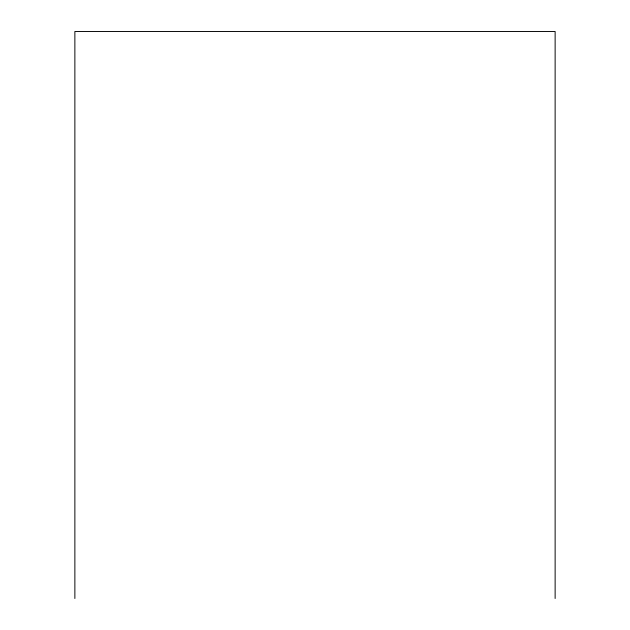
<?xml version="1.0" encoding="UTF-8"?>
<svg xmlns="http://www.w3.org/2000/svg" width="630" height="630" viewBox="0 0 630 630"><rect width="100%" height="100%" fill="white"/><g stroke="black" fill="none" stroke-linecap="round" stroke-linejoin="round"><path stroke-width="0.94" d="M555.132 598.5L555.132 31.5L74.868 31.5L74.868 598.5"/></g></svg>
